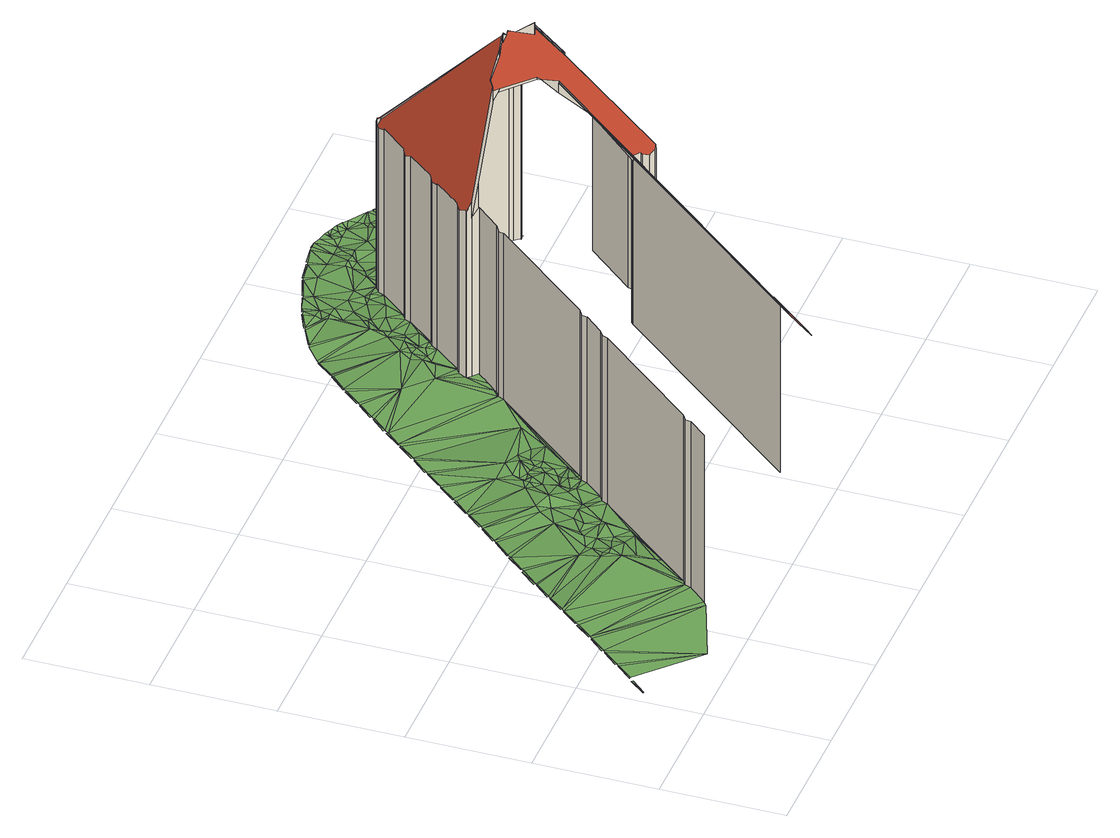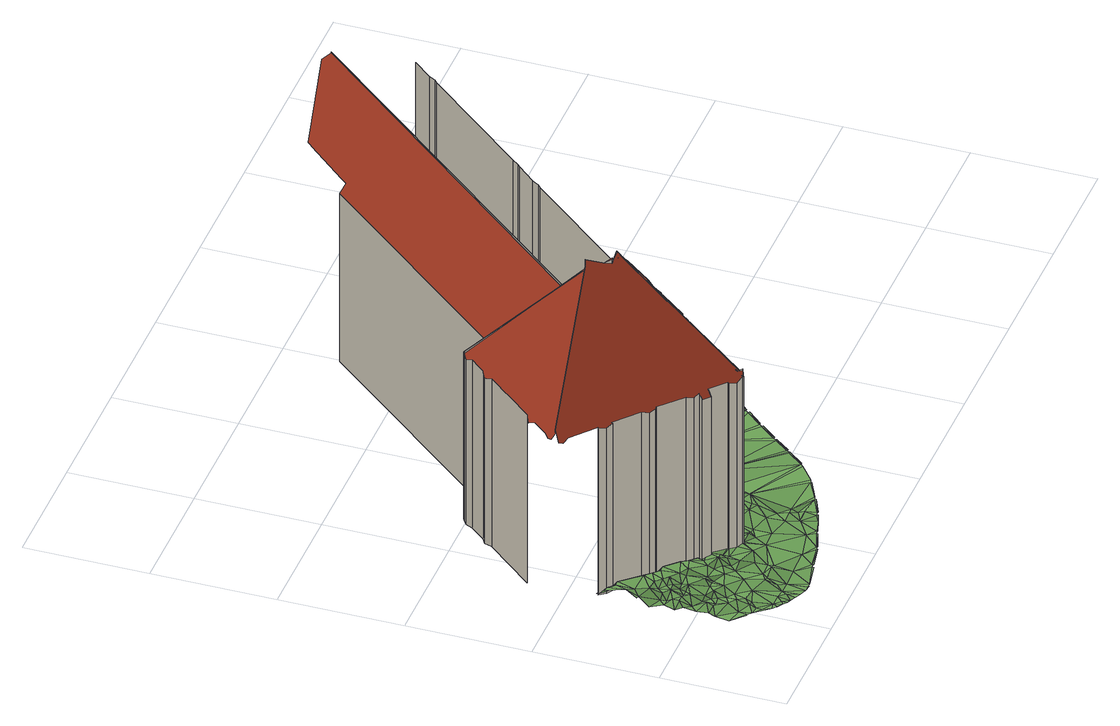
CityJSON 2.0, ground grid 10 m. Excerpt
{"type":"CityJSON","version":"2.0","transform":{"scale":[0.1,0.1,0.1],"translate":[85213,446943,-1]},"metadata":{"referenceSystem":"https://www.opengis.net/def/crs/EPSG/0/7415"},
"CityObjects":{
"building1":{"type":"Building","attributes":{"b3_dak_type":"slanted","b3_h_dak_50p":20.15,"b3_h_dak_70p":21.5,"b3_h_dak_max":52.27,"b3_h_dak_min":1.05,"b3_h_maaiveld":0.002,"b3_kas_warenhuis":false,"b3_mutatie_ahn3_ahn4":false,"b3_reconstructie_onvolledig":false,"b3_rmse_lod12":3.56,"b3_rmse_lod13":2.85,"b3_rmse_lod22":0.467,"b3_val3dity_lod12":"[]","b3_val3dity_lod13":"[]","b3_val3dity_lod22":"[303]","b3_volume_lod12":169744.66,"b3_volume_lod13":169475.98,"b3_volume_lod22":160186.91,"geconstateerd":false,"oorspronkelijkbouwjaar":1945,"status":"Pand in gebruik"},"children":["building1-1"]},
"building1-1":{"type":"BuildingPart","parents":["building1"],"geometry":[{"type":"MultiSurface","lod":"2.2","boundaries":[[[0,1,2,3]],[[4,5,1,0]],[[6,7,5,4]],[[8,9,7,6]],[[10,11,9,8]],[[12,13,11,10]],[[14,15,13,12]],[[16,17,15,14]],[[18,19,17,16]],[[20,21,22,23,24,25,26,27,28,29,30]],[[31,32,19,18]],[[33,20,30,34]],[[35,36,32,31]],[[37,38,36,35]],[[39,40,38,37]],[[41,42,43,44]],[[44,43,45,46,47]],[[27,48,49,50,28]],[[51,52,42,41]],[[46,45,40,39]],[[53,54,52,51]],[[55,54,53]],[[56,57,54,55]],[[47,46,58,59]],[[60,57,56]],[[61,62,57,60]],[[63,64,62,61]],[[65,66,64,63]],[[47,59,67,68,69,70,71,72,73,74,75,76,77,78,79,65,63,61,60,56,55,53,51,41,44]],[[59,58,80,81,67]],[[81,80,82,83]],[[67,81,84,68]],[[79,85,66,65]],[[78,86,85,79]],[[83,82,87,88,89]],[[50,49,90,91]],[[68,84,92,69]],[[77,86,78]],[[91,90,93,94]],[[28,50,29]],[[94,93,95,96]],[[96,95,97,98]],[[29,99,30]],[[34,30,99,100]],[[89,88,100]],[[98,97,101,102]],[[103,104,105,106,107,108,109,92,84,81,83,89,100,99,29,50,91,94,96,98,102,110,111,112,113,114]],[[102,101,115,110]],[[110,115,116,111]],[[69,92,109,70]],[[111,116,117,112]],[[76,118,86,77]],[[112,117,119,120,113]],[[70,109,108,121]],[[120,119,122,123]],[[121,108,107]],[[113,120,114]],[[123,122,124,125]],[[106,126,107]],[[126,106,105]],[[75,118,76]],[[104,127,105]],[[74,128,118,75]],[[129,72,71]],[[125,124,130,131]],[[73,132,128,74]],[[127,104,103,133,134]],[[133,103,114]],[[135,73,72,129]],[[136,137,132,73,135]],[[138,139,137,136]],[[140,141,139,138]],[[131,130,142]],[[143,144,141,140]],[[142,130,145,146]],[[147,148,144,143]],[[149,150,148,147]],[[146,145,151,152]],[[153,154,150,149]],[[155,156,154,153]],[[157,158,156,155]],[[159,160,158,157]],[[161,162,160,159]],[[163,164,162,161]],[[127,134,165,166,167,168,169,170,171,172,173,174,175,176,177,178,179,163,161,159,157,155,153,149,147,143,140,138,136,135,129,71,70,121,107,126,105]],[[152,151,180,181]],[[182,183,166,184,133,114,120,123,125,131,142,146,152,181,185,186,187,188]],[[179,189,164,163]],[[134,133,184,165]],[[178,190,189,179]],[[177,191,190,178]],[[176,192,191,177]],[[175,193,192,176]],[[174,194,193,175]],[[173,195,194,174]],[[172,196,195,173]],[[171,197,196,172]]],"semantics":{"surfaces":[{"type":"WallSurface","on_footprint_edge":true},{"type":"RoofSurface"},{"type":"WallSurface","on_footprint_edge":false}],"values":[0,0,0,0,0,0,0,0,0,1,0,2,0,0,0,0,0,0,0,0,0,0,0,2,0,0,0,0,1,2,2,2,0,0,2,0,2,0,0,2,0,0,2,2,2,0,1,0,0,2,0,0,0,2,0,2,2,0,2,2,0,2,0,2,0,0,2,2,2,0,0,0,0,0,0,0,0,0,0,0,0,0,0,0,1,0,1,0,2,0,0,0,0,0,0,0,0]}}]},
"plantcover1":{"type":"PlantCover","attributes":{"3df_class":"Forest","bgt_fysiekvoorkomen":"groenvoorziening","bgt_status":"bestaand","identificatienamespace":"NL.IMGeo","begroeidterreindeeloptalud":"false","plus_fysiekvoorkomen":"gras- en kruidachtigen","relatievehoogteligging":0,"aantal_punten":0},"geometry":[{"type":"MultiSurface","lod":"1.2","boundaries":[[[198,199,200]],[[201,199,198]],[[202,203,204]],[[205,203,202]],[[202,206,205]],[[205,206,207]],[[207,208,209]],[[208,210,209]],[[206,208,207]],[[208,206,211]],[[211,212,213]],[[214,212,211]],[[206,215,211]],[[216,217,218]],[[215,214,211]],[[219,217,216]],[[215,216,214]],[[220,221,222]],[[223,221,220]],[[224,219,216]],[[216,215,225]],[[219,224,220]],[[226,216,225]],[[227,228,229]],[[220,224,223]],[[230,227,229]],[[226,224,216]],[[231,232,233]],[[223,234,229]],[[231,235,232]],[[236,230,229]],[[230,237,233]],[[224,234,223]],[[238,239,240]],[[237,231,233]],[[241,239,238]],[[237,238,231]],[[234,236,229]],[[224,242,234]],[[237,230,236]],[[238,237,241]],[[243,244,245]],[[245,241,237]],[[246,242,247]],[[246,234,242]],[[248,243,245]],[[248,245,237]],[[249,234,246]],[[234,250,236]],[[247,242,251]],[[252,236,250]],[[253,250,234]],[[254,237,236]],[[255,256,257]],[[252,250,253]],[[252,254,236]],[[246,247,258]],[[249,259,234]],[[254,252,253]],[[254,260,237]],[[256,261,257]],[[258,249,246]],[[259,253,234]],[[248,237,262]],[[255,248,262]],[[263,254,253]],[[254,263,260]],[[262,237,260]],[[256,255,262]],[[259,249,258]],[[264,253,259]],[[263,253,264]],[[265,260,263]],[[247,251,258]],[[266,267,268]],[[268,256,262]],[[264,259,269]],[[251,242,270]],[[263,264,269]],[[260,265,262]],[[271,266,268]],[[259,258,269]],[[272,265,263]],[[273,263,269]],[[274,262,265]],[[251,269,258]],[[275,271,268]],[[265,272,274]],[[268,262,275]],[[269,251,273]],[[273,272,263]],[[274,272,276]],[[277,278,279]],[[262,274,280]],[[276,280,274]],[[279,271,281]],[[282,273,251]],[[283,277,279]],[[272,282,276]],[[273,282,272]],[[271,275,281]],[[281,283,279]],[[284,262,280]],[[282,285,276]],[[275,262,284]],[[285,280,276]],[[251,270,282]],[[286,287,288]],[[284,280,285]],[[289,285,282]],[[281,275,284]],[[289,282,270]],[[288,283,290]],[[291,286,288]],[[292,284,285]],[[283,281,290]],[[293,281,284]],[[292,285,289]],[[293,284,292]],[[289,270,294]],[[292,289,294]],[[290,281,293]],[[295,291,288]],[[296,292,294]],[[297,298,299]],[[293,292,300]],[[295,288,290]],[[295,297,291]],[[292,296,301]],[[302,298,297]],[[300,292,301]],[[293,303,290]],[[293,300,304]],[[293,305,303]],[[302,297,295]],[[305,293,304]],[[306,300,301]],[[301,296,307]],[[303,308,290]],[[304,300,306]],[[295,309,302]],[[303,305,308]],[[310,290,308]],[[295,290,310]],[[311,312,309]],[[313,306,301]],[[304,306,314]],[[305,304,314]],[[315,308,305]],[[301,307,313]],[[295,311,309]],[[315,310,308]],[[316,314,306]],[[316,306,313]],[[311,317,312]],[[310,315,318]],[[310,319,295]],[[318,320,310]],[[320,319,310]],[[314,321,305]],[[321,315,305]],[[322,314,316]],[[323,318,315]],[[324,316,313]],[[323,320,318]],[[325,314,322]],[[326,324,313]],[[311,295,327]],[[319,327,295]],[[321,323,315]],[[321,314,325]],[[328,322,316]],[[320,329,319]],[[328,316,324]],[[327,330,311]],[[329,320,323]],[[328,324,326]],[[321,331,323]],[[330,332,333]],[[328,325,322]],[[331,329,323]],[[334,321,325]],[[329,327,319]],[[335,331,321]],[[336,330,327]],[[328,334,325]],[[336,332,330]],[[334,335,321]],[[329,331,337]],[[337,331,335]],[[338,334,328]],[[338,335,334]],[[339,336,327]],[[337,335,338]],[[340,327,329]],[[341,329,337]],[[341,337,338]],[[340,329,341]],[[339,342,343]],[[344,338,328]],[[344,341,338]],[[345,342,339]],[[346,340,341]],[[339,327,347]],[[340,347,327]],[[346,341,344]],[[328,326,348]],[[345,339,347]],[[349,350,351]],[[340,346,347]],[[347,349,345]],[[352,350,349]],[[346,344,347]],[[344,328,348]],[[353,354,355]],[[356,354,353]],[[349,357,352]],[[349,347,348]],[[347,344,348]],[[358,353,352]],[[359,360,361]],[[356,353,358]],[[349,348,357]],[[362,360,359]],[[359,356,358]],[[359,358,362]],[[352,357,363]],[[364,365,366]],[[363,358,352]],[[358,364,362]],[[367,365,364]],[[358,367,364]],[[358,368,367]],[[357,369,370]],[[368,371,372]],[[363,357,370]],[[373,371,368]],[[370,374,375]],[[363,370,375]],[[368,358,376]],[[377,358,363]],[[363,375,378]],[[374,379,375]],[[368,376,373]],[[363,378,380]],[[381,382,383]],[[384,363,380]],[[385,358,377]],[[373,376,386]],[[363,384,387]],[[376,383,386]],[[381,388,382]],[[387,377,363]],[[385,376,358]],[[381,383,376]],[[389,390,384]],[[387,384,390]],[[377,387,390]],[[391,385,377]],[[392,377,390]],[[392,391,377]],[[393,390,389]],[[391,376,385]],[[394,376,391]],[[392,390,393]],[[391,392,395]],[[396,381,397]],[[398,381,376]],[[395,394,391]],[[399,376,394]],[[400,395,392]],[[400,392,393]],[[395,399,394]],[[396,397,401]],[[399,395,402]],[[402,395,400]],[[399,398,376]],[[403,400,393]],[[397,381,398]],[[404,399,402]],[[402,400,405]],[[405,400,403]],[[398,399,404]],[[397,406,401]],[[402,407,404]],[[408,409,406]],[[398,404,407]],[[410,402,405]],[[410,407,402]],[[407,411,398]],[[412,410,405]],[[397,398,413]],[[410,411,407]],[[413,398,414]],[[411,414,398]],[[406,415,408]],[[397,415,406]],[[397,413,416]],[[414,416,413]],[[417,410,412]],[[417,411,410]],[[411,417,414]],[[418,397,416]],[[408,415,419]],[[414,420,416]],[[421,397,418]],[[422,423,419]],[[421,424,397]],[[418,416,425]],[[424,415,397]],[[426,414,417]],[[415,427,419]],[[420,414,426]],[[427,428,419]],[[420,425,416]],[[421,418,425]],[[422,419,428]],[[422,429,423]],[[415,430,427]],[[424,430,415]],[[421,425,431]],[[421,431,424]],[[422,428,432]],[[433,420,426]],[[428,427,434]],[[430,434,427]],[[424,435,430]],[[425,420,436]],[[432,428,434]],[[424,431,435]],[[437,438,432]],[[433,436,420]],[[430,435,434]],[[434,437,432]],[[431,425,439]],[[433,440,436]],[[425,436,439]],[[435,431,441]],[[442,437,434]],[[443,434,435]],[[431,439,441]],[[440,444,436]],[[442,445,437]],[[443,442,434]],[[436,446,439]],[[435,441,443]],[[436,447,446]],[[441,439,448]],[[447,436,444]],[[439,446,448]],[[449,442,443]],[[447,450,446]],[[446,450,448]],[[443,441,451]],[[452,450,447]],[[441,448,451]],[[449,453,454]],[[449,443,453]],[[448,450,455]],[[452,455,450]],[[455,451,448]],[[453,456,454]],[[457,443,451]],[[451,455,458]],[[455,459,458]],[[460,461,458]],[[453,443,457]],[[458,462,451]],[[458,461,462]],[[461,463,462]],[[464,453,457]],[[465,463,466]],[[467,468,466]],[[462,463,465]],[[469,451,462]],[[457,451,470]],[[468,465,466]],[[471,468,467]],[[472,473,464]],[[472,464,457]],[[474,471,467]],[[451,469,470]],[[475,465,468]],[[475,468,471]],[[465,476,462]],[[465,475,477]],[[476,478,462]],[[472,479,473]],[[478,469,462]],[[480,475,471]],[[477,476,465]],[[471,474,481]],[[480,477,475]],[[472,457,482]],[[480,471,481]],[[482,457,470]],[[474,483,484]],[[481,474,484]],[[476,477,485]],[[477,480,485]],[[484,483,486]],[[486,481,484]],[[476,487,478]],[[488,486,483]],[[469,478,489]],[[485,480,490]],[[470,469,491]],[[480,481,492]],[[482,493,472]],[[476,485,487]],[[488,494,495]],[[488,495,486]],[[481,486,492]],[[491,482,470]],[[490,480,496]],[[489,478,487]],[[491,469,489]],[[480,492,496]],[[485,490,487]],[[495,494,497]],[[498,499,493]],[[486,495,500]],[[486,500,492]],[[494,501,497]],[[487,490,502]],[[498,493,482]],[[502,490,496]],[[489,503,491]],[[482,491,504]],[[489,487,505]],[[506,496,492]],[[491,503,504]],[[495,497,507]],[[501,508,497]],[[489,509,503]],[[505,487,502]],[[482,504,498]],[[508,510,497]],[[495,507,500]],[[502,496,506]],[[492,500,506]],[[505,509,489]],[[497,510,507]],[[508,511,510]],[[511,508,512]],[[504,503,513]],[[503,509,513]],[[514,502,506]],[[507,515,500]],[[515,506,500]],[[512,516,511]],[[498,504,517]],[[518,516,512]],[[510,511,519]],[[516,518,520]],[[510,519,507]],[[521,505,502]],[[504,513,522]],[[513,509,522]],[[521,502,514]],[[523,509,505]],[[504,524,517]],[[515,525,506]],[[525,514,506]],[[516,526,511]],[[507,527,515]],[[522,524,504]],[[524,528,517]],[[529,516,520]],[[507,519,530]],[[531,514,525]],[[526,519,511]],[[522,509,523]],[[507,530,527]],[[532,525,515]],[[521,514,531]],[[515,527,532]],[[525,533,531]],[[520,534,529]],[[535,505,521]],[[535,523,505]],[[519,536,530]],[[522,537,524]],[[533,521,531]],[[532,533,525]],[[516,538,526]],[[519,526,539]],[[530,540,527]],[[541,537,522]],[[522,523,542]],[[540,530,536]],[[519,539,536]],[[529,543,516]],[[541,522,542]],[[532,527,544]],[[545,529,534]],[[533,546,521]],[[544,527,540]],[[543,538,516]],[[547,529,545]],[[548,537,541]],[[532,544,549]],[[538,539,526]],[[532,550,533]],[[536,551,540]],[[539,551,536]],[[552,535,521]],[[540,551,544]],[[547,545,553]],[[546,552,521]],[[542,554,541]],[[548,541,554]],[[547,543,529]],[[533,550,546]],[[549,555,532]],[[535,556,523]],[[542,523,557]],[[544,558,549]],[[553,559,547]],[[544,551,558]],[[550,532,555]],[[554,560,548]],[[539,561,551]],[[539,538,561]],[[559,553,562]],[[563,554,542]],[[564,562,565]],[[566,547,559]],[[549,558,555]],[[546,550,567]],[[568,523,556]],[[566,543,547]],[[546,569,552]],[[523,568,557]],[[570,560,554]],[[567,569,546]],[[557,563,542]],[[563,570,554]],[[552,571,535]],[[551,572,558]],[[543,573,538]],[[538,574,561]],[[551,561,575]],[[566,559,576]],[[550,577,567]],[[555,577,550]],[[571,556,535]],[[558,572,555]],[[566,573,543]],[[573,574,538]],[[578,570,563]],[[572,551,579]],[[567,580,569]],[[581,552,569]],[[578,563,557]],[[551,575,579]],[[561,574,575]],[[577,580,567]],[[581,571,552]],[[556,582,568]],[[583,577,555]],[[572,583,555]],[[566,584,573]],[[569,580,581]],[[556,571,582]],[[578,557,585]],[[568,586,557]],[[587,580,577]],[[572,579,588]],[[574,589,575]],[[574,573,590]],[[582,586,568]],[[557,591,585]],[[592,578,585]],[[575,589,579]],[[572,588,583]],[[583,587,577]],[[593,557,586]],[[593,591,557]],[[594,581,580]],[[594,580,587]],[[574,590,589]],[[571,595,582]],[[595,571,581]],[[596,588,579]],[[597,583,588]],[[579,589,596]],[[582,598,586]],[[587,583,599]],[[600,594,587]],[[598,593,586]],[[596,597,588]],[[581,594,601]],[[598,591,593]],[[597,599,583]],[[595,598,582]],[[587,599,600]],[[581,601,595]],[[600,601,594]],[[602,598,595]],[[603,595,601]],[[602,595,603]],[[603,604,602]]]}]}
},
"vertices":[
[143,60,164],[143,60,10],[130,45,10],[130,45,164],[145,65,163],[145,65,10],[149,68,164],[149,68,10],[222,153,164],[222,153,10],[225,158,163],[225,158,10],[229,161,164],[229,161,10],[242,176,164],[242,176,10],[244,181,163],[244,181,10],[249,184,164],[249,184,10],[217,9,224],[218,2,217],[263,7,173],[265,9,173],[267,11,173],[297,45,172],[301,50,172],[304,46,164],[444,210,164],[444,243,195],[437,266,223],[321,269,164],[321,269,10],[217,9,225],[437,266,225],[324,274,162],[324,274,10],[328,277,164],[328,277,10],[346,297,164],[346,297,10],[339,305,164],[339,305,10],[338,304,10],[338,304,164],[341,301,10],[341,301,157],[341,301,171],[304,46,10],[444,210,10],[444,210,160],[341,311,162],[341,311,10],[346,314,163],[346,314,10],[346,314,164],[364,336,164],[364,336,10],[403,306,218],[403,306,233],[364,336,163],[367,341,162],[367,341,10],[372,344,164],[372,344,10],[390,366,164],[390,366,10],[404,307,233],[408,310,235],[424,308,253],[431,309,260],[431,314,255],[423,401,167],[421,403,162],[418,401,162],[416,396,163],[416,396,164],[397,374,164],[397,374,163],[392,371,162],[404,307,218],[404,307,228],[409,303,227],[409,303,228],[408,310,234],[392,371,10],[397,374,10],[409,303,225],[433,282,225],[433,282,227],[446,212,10],[446,212,163],[424,308,247],[452,207,10],[452,207,163],[452,206,10],[452,206,162],[455,201,10],[455,201,160],[437,266,214],[434,279,225],[460,199,10],[460,199,162],[454,291,256],[451,290,252],[443,302,257],[439,307,260],[437,307,257],[432,308,253],[431,309,255],[461,199,163],[461,198,163],[462,199,164],[463,199,165],[457,268,234],[461,199,10],[461,198,10],[462,199,10],[416,396,10],[463,199,10],[463,199,163],[432,308,262],[467,202,10],[467,202,161],[470,208,10],[470,208,164],[439,307,255],[451,290,263],[418,401,10],[423,401,169],[480,220,10],[480,220,164],[421,403,10],[454,291,257],[454,291,259],[421,403,169],[423,404,165],[423,404,10],[424,405,164],[424,405,10],[424,404,164],[424,404,10],[480,220,163],[430,402,162],[430,402,10],[485,223,10],[485,223,161],[434,397,163],[434,397,10],[434,396,164],[434,396,10],[487,229,10],[487,229,164],[447,385,164],[447,385,10],[449,388,159],[449,388,10],[455,383,159],[455,383,10],[453,380,163],[453,380,10],[458,378,162],[458,378,10],[462,373,164],[462,373,10],[542,298,171],[542,299,169],[545,302,162],[544,305,162],[538,307,163],[520,323,164],[518,324,164],[519,324,163],[515,329,162],[510,332,163],[510,331,164],[490,348,164],[487,353,162],[482,356,163],[481,356,164],[522,269,10],[522,269,164],[543,293,163],[545,296,164],[542,298,169],[527,272,161],[529,277,164],[529,278,164],[539,289,164],[481,356,10],[482,356,10],[487,353,10],[490,348,10],[510,331,10],[510,332,10],[515,329,10],[519,324,10],[518,324,10],
[8,50,11],[18,63,11],[7,50,11],[19,62,11],[21,65,12],[31,78,12],[20,65,12],[32,78,12],[68,21,12],[34,80,12],[45,93,12],[33,81,12],[44,93,12],[47,95,12],[57,108,12],[46,96,12],[58,108,12],[125,42,12],[60,110,12],[70,124,12],[59,111,12],[71,123,12],[73,126,12],[83,139,12],[72,126,12],[84,139,12],[145,65,12],[129,45,12],[143,60,12],[96,154,11],[85,142,12],[86,141,12],[97,154,11],[110,169,11],[98,157,11],[99,156,11],[163,121,13],[109,169,11],[158,136,12],[153,151,13],[112,171,10],[122,185,10],[111,172,10],[123,184,11],[149,68,12],[135,200,11],[124,187,11],[125,187,11],[168,96,12],[168,91,12],[136,199,11],[168,111,12],[163,131,13],[198,126,10],[163,136,12],[168,131,14],[168,146,10],[138,202,11],[149,215,12],[137,202,11],[193,121,10],[183,126,10],[168,151,10],[148,215,12],[183,181,14],[178,146,12],[183,136,9],[178,156,12],[161,230,12],[150,218,12],[151,217,12],[188,136,9],[222,153,12],[162,230,12],[198,151,10],[198,146,12],[183,161,11],[193,196,14],[193,161,12],[174,245,12],[163,233,12],[164,232,12],[198,171,11],[198,201,15],[203,151,10],[175,245,12],[203,191,12],[208,171,12],[187,261,12],[176,248,12],[177,248,12],[213,166,12],[218,216,14],[188,260,12],[218,171,10],[213,196,16],[224,158,12],[223,241,13],[229,161,12],[190,263,12],[200,276,12],[189,263,12],[228,186,11],[233,181,12],[201,276,12],[223,211,13],[233,196,11],[228,206,13],[233,186,10],[242,176,12],[228,216,13],[203,278,12],[228,221,13],[214,291,12],[203,279,12],[244,181,12],[238,196,8],[233,216,14],[243,191,12],[213,291,12],[233,221,10],[233,231,12],[233,226,10],[248,211,9],[243,196,11],[238,221,12],[248,186,11],[248,201,8],[249,184,12],[243,241,14],[258,196,10],[248,231,15],[216,293,12],[243,221,12],[226,306,12],[215,294,12],[253,206,10],[253,216,9],[227,306,12],[253,221,9],[258,216,11],[229,308,12],[258,236,12],[258,226,10],[239,322,12],[228,309,12],[278,221,10],[240,321,12],[273,231,8],[293,246,11],[321,269,12],[242,324,12],[252,337,12],[241,324,12],[253,336,12],[255,339,12],[265,352,12],[254,340,12],[266,351,12],[323,274,12],[308,345,12],[268,354,12],[278,367,12],[267,355,12],[279,367,12],[328,325,13],[281,369,12],[291,383,12],[280,370,12],[292,382,12],[294,385,12],[328,277,12],[329,279,12],[304,398,13],[293,385,12],[305,397,13],[336,286,12],[338,305,12],[348,360,16],[343,340,16],[338,306,12],[346,298,12],[341,311,12],[318,413,13],[306,400,13],[307,400,13],[345,314,12],[343,350,14],[306,399,13],[343,330,14],[317,413,13],[346,314,12],[348,335,12],[348,350,16],[353,340,12],[364,336,12],[353,355,17],[358,350,14],[320,415,13],[368,390,15],[363,375,15],[358,360,18],[363,345,12],[334,426,13],[363,350,12],[367,341,12],[363,360,18],[371,345,12],[337,427,13],[368,360,13],[353,436,13],[337,428,13],[378,355,13],[373,365,12],[372,344,12],[368,380,15],[373,375,13],[373,425,13],[373,385,12],[390,366,12],[378,395,14],[356,437,13],[388,385,13],[378,400,14],[371,444,13],[356,438,13],[378,415,10],[383,395,12],[392,371,12],[373,430,11],[373,435,13],[371,445,13],[378,425,13],[388,410,12],[375,445,13],[397,375,12],[383,435,11],[388,425,12],[403,390,13],[380,448,12],[374,446,13],[403,405,10],[397,374,12],[403,420,10],[392,451,12],[398,445,11],[416,396,12],[392,452,12],[408,405,11],[415,396,12],[412,410,10],[395,452,12],[412,405,13],[417,420,9],[418,401,12],[412,458,13],[395,453,12],[423,405,12],[412,459,13],[422,450,11],[424,405,12],[423,404,12],[424,404,12],[425,405,12],[432,415,13],[430,402,12],[415,459,13],[442,400,11],[434,397,12],[434,396,12],[442,395,11],[442,430,10],[442,435,11],[447,385,14],[433,462,12],[415,460,13],[453,380,12],[447,395,15],[447,410,13],[447,400,13],[442,420,10],[433,463,12],[452,395,16],[457,385,14],[442,450,9],[458,378,12],[457,380,15],[452,405,10],[462,375,15],[457,410,10],[462,373,12],[452,430,9],[457,400,13],[447,435,13],[462,390,14],[436,463,12],[461,373,12],[467,370,16],[462,395,12],[477,360,16],[454,467,10],[436,464,12],[477,380,19],[481,356,12],[467,405,13],[457,435,10],[457,450,8],[467,420,12],[477,395,15],[482,375,17],[482,356,12],[462,435,12],[482,360,16],[487,355,16],[487,353,12],[462,445,9],[477,400,12],[482,380,16],[492,350,16],[458,467,10],[490,349,12],[492,365,16],[490,348,12],[482,410,14],[467,450,8],[477,430,11],[463,467,10],[482,395,17],[497,360,16],[492,380,15],[457,468,10],[507,335,17],[492,370,19],[482,400,14],[492,385,16],[487,400,14],[510,331,12],[487,420,12],[497,370,15],[469,465,10],[507,360,17],[502,365,14],[497,375,17],[472,455,10],[477,450,10],[512,350,17],[497,380,14],[510,332,12],[492,405,15],[512,335,17],[475,463,11],[497,385,13],[497,400,13],[502,375,16],[492,415,11],[515,329,12],[477,460,9],[502,390,15],[492,430,14],[487,450,10],[502,385,13],[517,330,17],[478,462,11],[507,370,15],[519,325,12],[482,455,10],[520,323,12],[518,324,12],[517,345,19],[497,405,11],[492,435,12],[497,410,13],[483,460,11],[497,425,15],[507,385,15],[517,355,15],[512,370,12],[512,375,12],[522,330,18],[502,400,11],[487,458,12],[512,380,15],[502,410,11],[502,420,14],[497,435,13],[512,395,12],[522,355,17],[491,455,12],[497,440,11],[507,405,15],[512,385,15],[517,375,12],[522,365,11],[495,452,12],[492,455,12],[497,445,11],[507,410,13],[507,430,12],[522,385,13],[517,390,13],[508,441,14],[517,400,12],[517,410,13],[517,415,11],[511,438,14],[523,428,14],[512,438,14]
]}
